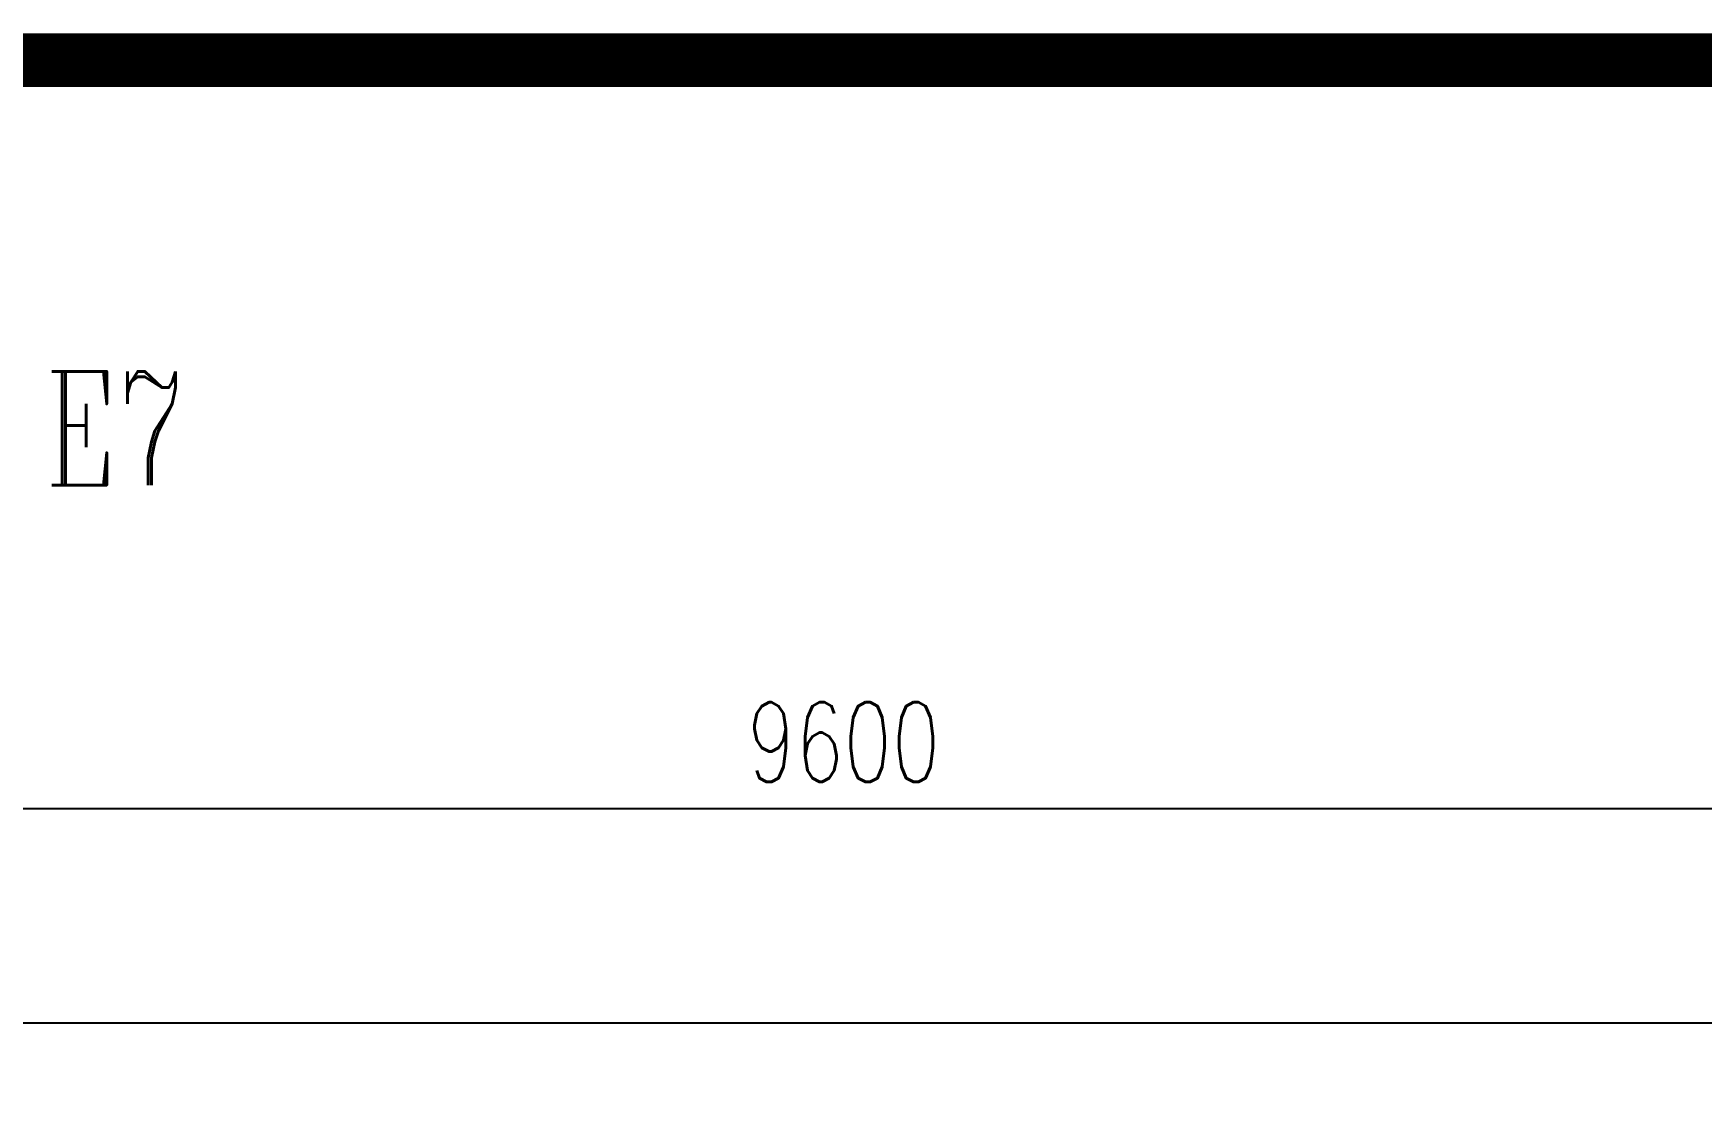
# Model space of a CAD drawing. Extents: x 296441 to 853063, y 459050 to 1117990.
# Drawn here: x 638921 to 645155, y 991013 to 994960 of the extents above; entities that cross this region are included whole.
import ezdxf
from ezdxf.enums import TextEntityAlignment as Align

# ---------------------------------------------------------------- set-up
doc = ezdxf.new("R2010")
doc.units = 0
doc.header["$LTSCALE"] = 1000
for name, color, linetype in [('17-ELEV$0$G-XREF', 2, 'Continuous'), ('PUB_DIM', 3, 'Continuous'), ('ZT1_Dim---符号---PM、LM、DY、JD', 3, 'Continuous')]:
    doc.layers.add(name, color=color, linetype=linetype)
doc.styles.add('_TCH_DIM_T3', font='SIMPLEX', dxfattribs={"width": 0.705882, "bigfont": 'GBCBIG'})
doc.styles.add('_TCH_LABEL', font='COMPLEX', dxfattribs={"bigfont": 'GBCBIG'})
doc.dimstyles.new('_TCH_ARCH&&100', dxfattribs={"dimtxt": 297.5, "dimasz": 100, "dimexe": 250, "dimexo": 300, "dimgap": 100, "dimtad": 1, "dimdec": 0, "dimzin": 0, "dimdsep": 46, "dimtxsty": '_TCH_DIM_T3', "dimblk": 'ARCHTICK', "dimcen": 0.09, "dimclrt": 7, "dimazin": 2, "dimtfac": 1, "dimtdec": 0, "dimtix": 1, "dimtmove": 2, "dimatfit": 3, "dimfxl": 0, "dimtolj": 1, "dimtzin": 0, "dimarcsym": 0})

# ---------------------------------------------------------------- blocks, each defined once
blk = doc.blocks.new('_ArchTick')
at = {"color": 0, "linetype": 'ByBlock', "const_width": 0.4}
blk.add_lwpolyline([(-0.5, -0.5), (0.5, 0.5)], dxfattribs=at)
blk = doc.blocks.new('*D799')
at = {"layer": 'Defpoints', "color": 0, "transparency": 16777216}
for p in [(598749.1, 992863.1), (658149.1, 992863.1), (658149.1, 991263.1)]:
    blk.add_point(p, dxfattribs=at)
at = {"layer": 'PUB_DIM', "color": 0, "lineweight": -2, "transparency": 16777216}
for p, q in [((598749.1, 992563.1), (598749.1, 991013.1)), ((658149.1, 992563.1), (658149.1, 991013.1)), ((598749.1, 991263.1), (658149.1, 991263.1))]:
    blk.add_line(p, q, dxfattribs=at)
at = {"layer": 'PUB_DIM', "color": 0, "lineweight": -2, "transparency": 16777216, "xscale": 100, "yscale": 100, "zscale": 100, "rotation": 180}
blk.add_blockref('_ArchTick', (598749.1, 991263.1), dxfattribs=at)
at = {"layer": 'PUB_DIM', "color": 0, "lineweight": -2, "transparency": 16777216, "xscale": 100, "yscale": 100, "zscale": 100}
blk.add_blockref('_ArchTick', (658149.1, 991263.1), dxfattribs=at)
at = {"layer": 'PUB_DIM', "color": 7, "transparency": 16777216, "insert": (628449.1, 991511.8), "char_height": 297.5, "attachment_point": 5, "style": '_TCH_DIM_T3'}
blk.add_mtext('\\A1;59400', dxfattribs=at)
blk = doc.blocks.new('*D801')
at = {"layer": 'Defpoints', "color": 0, "transparency": 16777216}
for p in [(637149.1, 992863.1), (646749.1, 992863.1), (646749.1, 992063.1)]:
    blk.add_point(p, dxfattribs=at)
at = {"layer": 'PUB_DIM', "color": 0, "lineweight": -2, "transparency": 16777216}
for p, q in [((637149.1, 992563.1), (637149.1, 991813.1)), ((646749.1, 992563.1), (646749.1, 991813.1)), ((637149.1, 992063.1), (646749.1, 992063.1))]:
    blk.add_line(p, q, dxfattribs=at)
at = {"layer": 'PUB_DIM', "color": 0, "lineweight": -2, "transparency": 16777216, "xscale": 100, "yscale": 100, "zscale": 100, "rotation": 180}
blk.add_blockref('_ArchTick', (637149.1, 992063.1), dxfattribs=at)
at = {"layer": 'PUB_DIM', "color": 0, "lineweight": -2, "transparency": 16777216, "xscale": 100, "yscale": 100, "zscale": 100}
blk.add_blockref('_ArchTick', (646749.1, 992063.1), dxfattribs=at)
at = {"layer": 'PUB_DIM', "color": 7, "transparency": 16777216, "insert": (641949.1, 992311.8), "char_height": 297.5, "attachment_point": 5, "style": '_TCH_DIM_T3'}
blk.add_mtext('\\A1;9600', dxfattribs=at)
blk = doc.blocks.new('*U1384')
at = {"color": 0, "style": '_TCH_LABEL', "width": 0.705882, "flags": 8}
for tag, p in [('编号上', (10.005, 0)), ('编号下', (10.005, -155.485))]:
    blk.add_attdef(tag, text='', height=4.25, dxfattribs=at).set_placement(p, align=Align.MIDDLE_CENTER)

msp = doc.modelspace()

# ---------------------------------------------------------------- linework, layer by layer
at = {"layer": '17-ELEV$0$G-XREF', "color": 1, "const_width": 200}
msp.add_lwpolyline([(663619.3, 994860), (592775.3, 994860)], dxfattribs=at)

# ---------------------------------------------------------------- block references
at = {"layer": 'ZT1_Dim---符号---PM、LM、DY、JD', "color": 7}
ref = msp.add_blockref('*U1384', (638227.2, 1009033.2), dxfattribs=dict(at, xscale=100, yscale=100, zscale=100))
ref.add_attrib('编号下', 'E7', dxfattribs={"layer": '0', "color": 0, "height": 425, "style": '_TCH_LABEL', "width": 0.705882}).set_placement((639227.7, 993484.6), align=Align.MIDDLE_CENTER)

# ---------------------------------------------------------------- dimensions: what is measured, and where the dimension line sits
at = {"layer": 'PUB_DIM'}
for p1, p2, distance, picture, middle in [((598749.1, 992863.1), (658149.1, 992863.1), -1600, '*D799', (628449.1, 991511.8)), ((637149.1, 992863.1), (646749.1, 992863.1), -800, '*D801', (641949.1, 992311.8))]:
    dim = msp.add_aligned_dim(p1=p1, p2=p2, distance=distance, dimstyle='_TCH_ARCH&&100', dxfattribs=at)
    dim.commit()
    dim.dimension.update_dxf_attribs({"geometry": picture, "text_midpoint": middle})

doc.saveas('drawing.dxf')
